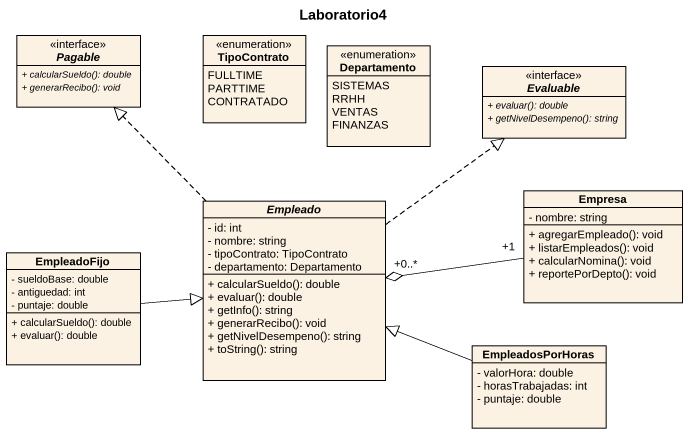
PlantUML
@startuml
title Laboratorio4
hide circle
hide empty members
skinparam classAttributeIconSize 0
interface Pagable {
  {abstract} + calcularSueldo(): double
  {abstract} + generarRecibo(): void
}
enum TipoContrato {
  FULLTIME
  PARTTIME
  CONTRATADO
}
enum Departamento {
  SISTEMAS
  RRHH
  VENTAS
  FINANZAS
}
interface Evaluable {
  {abstract} + evaluar(): double
  {abstract} + getNivelDesempeno(): string
}
abstract class Empleado {
  - id: int
  - nombre: string
  - tipoContrato: TipoContrato
  - departamento: Departamento
  + calcularSueldo(): double
  + evaluar(): double
  + getInfo(): string
  + generarRecibo(): void
  + getNivelDesempeno(): string
  + toString(): string
}
class Empresa {
  - nombre: string
  + agregarEmpleado(): void
  + listarEmpleados(): void
  + calcularNomina(): void
  + reportePorDepto(): void
}
class EmpleadoFijo {
  - sueldoBase: double
  - antiguedad: int
  - puntaje: double
  + calcularSueldo(): double
  + evaluar(): double
}
class EmpleadosPorHoras {
  - valorHora: double
  - horasTrabajadas: int
  - puntaje: double
}
Empleado .up.|> Pagable
Empleado .up.|> Evaluable
Empresa "+1" -left-o "+0..*" Empleado
EmpleadoFijo -right-|> Empleado
EmpleadosPorHoras -left-|> Empleado
@enduml
